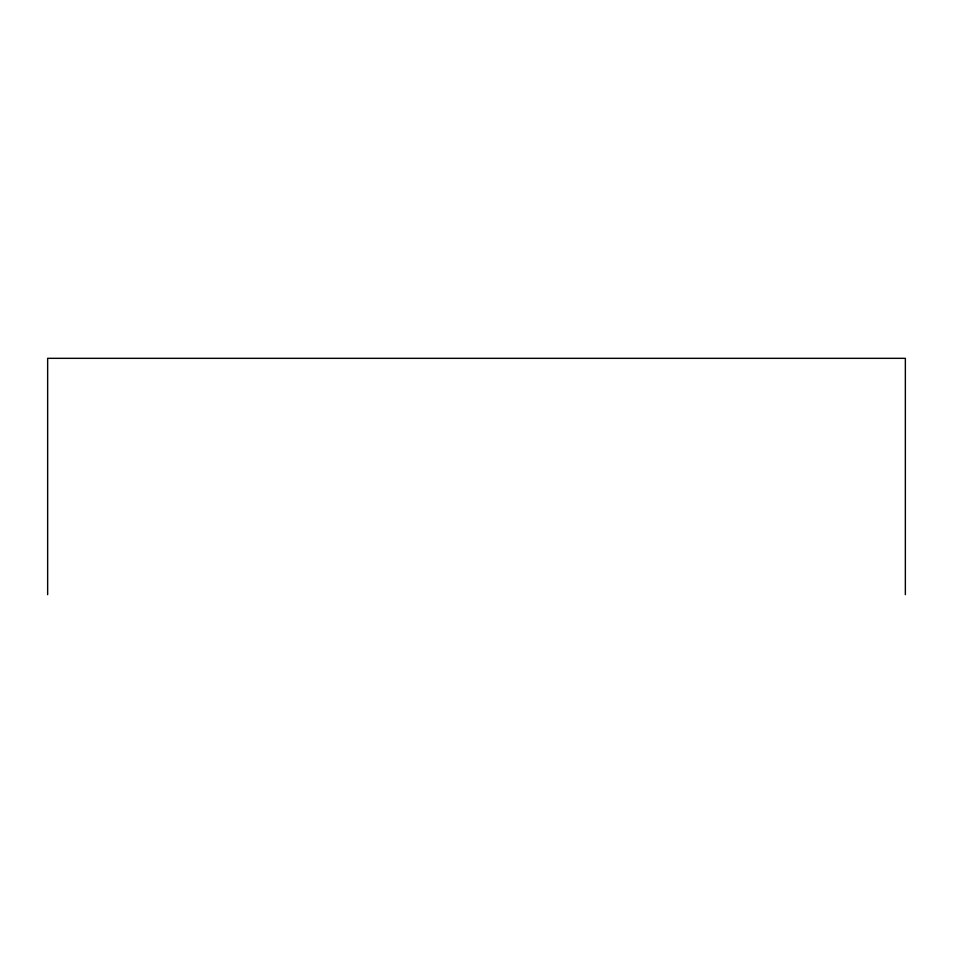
<?xml version="1.0" encoding="UTF-8"?>
<svg xmlns="http://www.w3.org/2000/svg" width="953" height="953" viewBox="0 0 953 953"><rect width="100%" height="100%" fill="white"/><g stroke="black" fill="none" stroke-linecap="round" stroke-linejoin="round"><path stroke-width="1.43" d="M905.35 594.672L905.35 358.328L47.65 358.328L47.65 594.672"/></g></svg>
